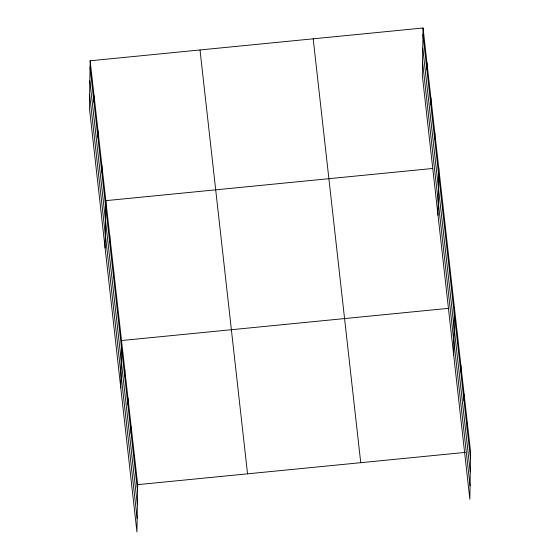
<?xml version="1.0" encoding="UTF-8"?>
<svg xmlns="http://www.w3.org/2000/svg" width="560" height="560" viewBox="0 0 560 560"><rect width="100%" height="100%" fill="white"/><g stroke="black" fill="none" stroke-linecap="round" stroke-linejoin="round"><path stroke-width="0.84" d="M90.153 60.781L89.411 108.129L136.941 532L137.683 484.652L90.153 60.781L423.059 28L470.589 451.871L469.847 499.219L422.317 75.348L423.059 28M93.975 102.319L94.08 95.746M97.895 137.291L98 130.718M101.815 172.256L101.92 165.69M105.098 248.003L105.84 200.655L432.782 168.462M109.655 242.2L109.76 235.627M113.582 277.165L113.68 270.599M117.502 312.137L117.6 305.564M120.778 387.884L121.527 340.536L448.469 308.343M124.656 375.928L124.754 369.355M127.883 404.754L127.988 398.181M131.117 433.573L131.222 427.007M134.351 462.399L134.449 455.826M426.881 69.538L426.979 62.972M430.801 104.51L430.899 97.937M434.721 139.475L434.826 132.909M438.004 215.229L438.746 167.881M442.561 209.419L442.666 202.846M446.481 244.384L446.586 237.818M450.401 279.356L450.506 272.783M453.684 355.103L454.426 307.755M457.555 343.147L457.66 336.581M460.789 371.973L460.894 365.4M464.023 400.792L464.128 394.226M467.25 429.618L467.355 423.045M137.683 484.652L465.479 452.375M422.954 34.573L470.484 458.444M422.744 48.027L470.274 471.898M422.527 61.894L470.057 485.765M313.201 38.815L360.731 462.686M200.011 49.959L247.541 473.837M90.055 67.347L137.578 491.218M89.838 80.808L137.368 504.679M89.621 94.668L137.151 518.546"/></g></svg>
